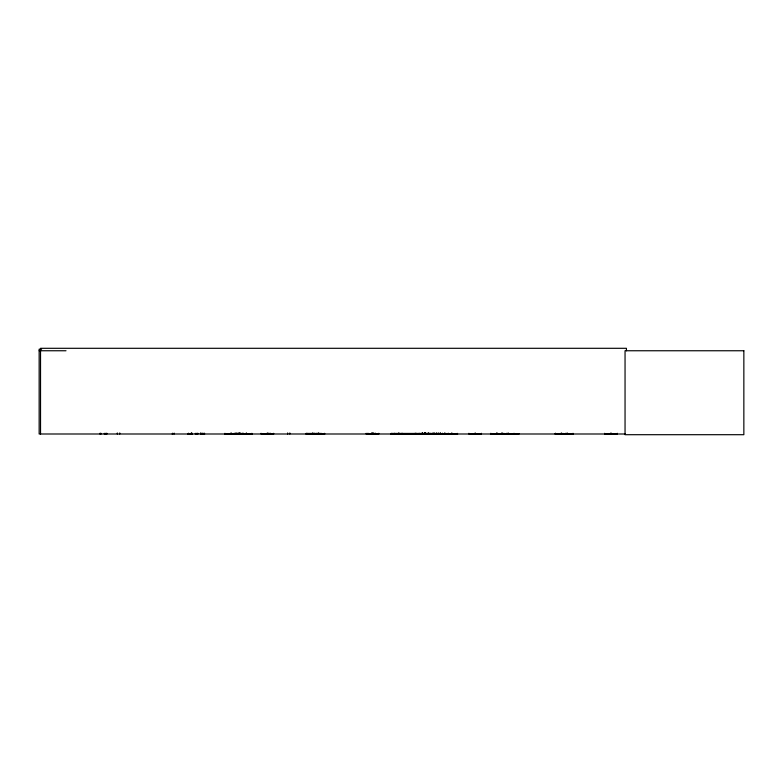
<?xml version="1.0" encoding="UTF-8"?>
<svg xmlns="http://www.w3.org/2000/svg" width="783" height="783" viewBox="0 0 783 783"><rect width="100%" height="100%" fill="white"/><g stroke="black" fill="none" stroke-linecap="round" stroke-linejoin="round"><path stroke-width="1.17" d="M481.398 433.968L481.486 433.302M442.326 433.89L442.326 433.361M428.056 433.89L427.978 433.302M394.632 433.821L394.74 433.665M224.564 433.997L252.322 433.909M235.507 433.89L235.575 433.302M490.471 433.997L514.421 433.929M306.819 433.89L306.887 433.302M316.968 433.89L317.037 433.302M555.039 433.909L573.42 433.929M422.634 433.665L422.311 433.302M422.663 433.89L422.732 433.302M436.2 433.909L436.229 433.126M447.935 433.909L447.993 433.361L448.062 433.997M510.428 433.616L499.27 433.753M191.395 433.997L191.492 433.126M172.113 433.968L172.563 433.909M172.622 433.89L172.651 433.361M415.881 433.909L415.9 433.361M447.993 433.821L390.746 433.948L391.099 433.439L428.741 433.449M391.099 433.439L391.461 433.929L390.815 433.997M395.953 433.968L395.66 433.694M401.875 433.968L401.904 433.302L401.19 433.948L401.787 433.968M418.357 433.968L418.592 433.665M419.512 433.694L419.805 433.968M422.086 433.968L421.753 433.439L421.401 433.948L422.057 433.302M555.313 433.909L555.362 433.361M491.215 433.821L507.599 433.586M233.951 433.909L234.019 433.361L234.078 433.997M243.073 433.909L243.131 433.361M391.696 433.997L391.97 433.439L392.263 433.988M397.862 433.694L397.666 433.968M415.548 433.997L415.822 433.439L416.116 433.988M425.355 433.694L425.11 433.126M436.532 433.909L436.601 433.361M367.853 433.909L367.932 433.361M375.321 433.909L375.39 433.361M187.773 433.909L191.894 433.909L191.894 433.302M188.214 433.909L188.302 433.361M510.32 433.88L499.27 433.88M518.972 433.586L490.559 433.997L519.041 433.762L502.647 433.86M491.44 433.997L519.041 433.704L518.17 433.762M41.597 349.179L39.15 349.179L39.15 433.997L625.206 433.997M39.15 350.755L66.007 350.755M305.957 433.449L321.627 433.449M305.928 433.655L321.666 433.655M391.06 433.694L428.771 433.674M305.938 433.948L324.876 433.909M448.493 433.997L448.493 433.302L448.561 433.821L457.683 433.968M481.486 433.968L468.811 433.968L468.89 433.302M204.715 433.909L200.595 433.909M204.275 433.909L204.187 433.361M201.094 433.997L200.986 433.126M430.033 433.909L430.004 433.302M422.145 433.89L422.154 433.126M399.027 433.968L398.772 433.439L398.43 433.948L399.027 433.968L398.978 433.126M457.301 433.909L457.243 433.361L457.174 433.997M437.217 433.909L437.159 433.361L437.09 433.997M243.2 433.909L243.19 433.302M440.486 433.89L440.575 433.126M562.977 433.909L562.928 433.361L562.869 433.997M242.661 433.909L242.759 433.302M231.748 433.89L231.69 433.302M422.566 433.909L422.575 433.126M444.95 433.997L444.881 433.126M432.598 433.929L432.647 433.302M626.429 350.755L626.429 348.298L40.53 348.298L40.53 433.997M617.268 433.302L617.268 433.997L604.672 433.968L604.672 433.302M611.19 433.126L611.19 433.997M610.75 433.126L610.75 433.997M573.019 433.302L573.019 433.997M567.293 433.126L567.293 433.997M566.941 433.126L566.941 433.997M565.571 433.302L565.571 433.997M561.499 433.126L561.499 433.997M561.147 433.126L561.147 433.997M555.421 433.302L555.421 433.997M514.02 433.302L514.02 433.997M508.294 433.126L508.265 433.997M507.942 433.126L507.942 433.997M506.562 433.302L506.562 433.997M503.87 433.302L503.87 433.997M502.5 433.126L502.412 433.997M502.04 433.126L502.148 433.997M497.704 433.302L497.704 433.997M497.078 433.126L497.078 433.997M496.706 433.126L496.706 433.997M496.422 433.302L496.422 433.997M490.843 433.302L490.843 433.997M475.398 433.126L475.34 433.997M451.977 433.126L451.977 433.997M451.674 433.126L451.674 433.997M445.781 433.302L445.781 433.997M444.578 433.126L444.578 433.997M442.346 433.302L442.346 433.997M440.418 433.302L440.418 433.997M440.271 433.126L440.271 433.997M439.371 433.302L439.371 433.997M438.578 433.126L438.578 433.997M438.157 433.126L438.157 433.997M436.66 433.126L436.66 433.997M434.771 433.126L434.771 433.997M434.428 433.126L434.428 433.997M433.479 433.126L433.479 433.997M433.175 433.126L433.175 433.997M432.47 433.302L432.47 433.997M431.345 433.302L431.345 433.997M430.503 433.302L430.503 433.997M429.544 433.302L429.515 433.997M428.722 433.126L428.722 433.997M428.379 433.126L428.379 433.997M428.086 433.302L428.086 433.997M425.482 433.126L425.482 433.997M425.238 433.126L425.238 433.997M424.787 433.126L424.787 433.997M424.689 433.126L424.689 433.997M424.533 433.126L424.533 433.997M419.179 433.302L419.179 433.997M415.92 433.302L415.92 433.997M398.723 433.126L398.723 433.997M394.661 433.302L394.661 433.997M378.786 433.302L378.796 433.997L366.19 433.968L366.199 433.302M375.458 433.302L375.458 433.997M373.775 432.95L373.775 433.997M372.982 433.126L372.982 433.997M372.718 433.126L372.708 433.997M372.277 433.126L372.268 433.997M371.592 432.95L371.592 433.997M368 433.302L368 433.997M324.495 433.302L324.495 433.997M318.769 433.126L318.769 433.997M318.417 433.126L318.417 433.997M314.345 433.302L314.345 433.997M312.965 433.126L312.965 433.997M312.613 433.126L312.613 433.997M289.827 432.95L289.827 433.997M287.645 432.95L287.645 433.997M273.678 433.302L273.688 433.997L261.082 433.968L261.082 433.302M270.145 433.302L270.145 433.997M270.066 433.302L270.066 433.997M268.706 433.126L268.706 433.997M267.61 433.126L267.59 433.997M267.169 433.126L267.16 433.997M251.881 433.302L251.881 433.997M246.508 433.126L246.508 433.997M246.195 433.126L246.195 433.997M241.164 433.302L241.164 433.997M240.596 433.302L240.596 433.997M240.234 433.302L240.234 433.997M240.156 433.302L240.156 433.997M239.755 433.126L239.755 433.997M239.647 433.302L239.647 433.997M239.441 433.126L239.441 433.997M238.795 433.126L238.795 433.997M238.58 433.302L238.58 433.997M238.189 433.302L238.189 433.997M237.846 433.302L237.905 433.997M237.445 433.302L237.445 433.997M236.437 433.126L236.437 433.997M236.065 433.126L236.065 433.997M235.429 433.302L235.429 433.997M234.489 433.302L234.489 433.997M231.191 433.126L231.191 433.997M230.819 433.126L230.819 433.997M224.936 433.302L224.936 433.997M204.079 433.126L204.109 433.997M202.728 433.302L202.728 433.997M202.64 433.302L202.64 433.997M200.859 433.126L200.859 433.997M200.428 433.302L200.428 433.997M197.913 433.302L197.913 433.997M197.355 433.302L197.355 433.997M196.406 433.302L196.406 433.997M195.329 433.302L195.329 433.997M192.06 433.302L192.06 433.997M191.629 433.126L191.727 433.997M190.964 433.302L190.964 433.997M188.38 433.302L188.38 433.997M174.178 433.126L174.178 433.997M172.74 433.302L172.818 433.997M119.75 432.95L119.75 433.997M117.303 432.95L117.303 433.997M106.899 433.302L106.899 433.997M106.341 433.302L106.341 433.997M105.392 433.302L105.392 433.997M104.315 433.302L104.315 433.997M100.89 433.302L100.89 433.997M100.713 433.302L100.713 433.997M99.95 433.302L99.95 433.997M501.365 433.821L501.404 433.302L501.365 433.821M402.413 433.439C401.278 434.115 403.558 434.076 402.413 433.439M414.951 433.439C413.816 434.115 416.096 434.076 414.951 433.439M426.265 433.439C425.13 434.115 427.41 434.076 426.265 433.439M743.85 350.755L625.049 350.755L625.049 434.702L743.85 434.702L743.85 350.755M242.417 433.909L242.368 433.361L242.319 433.997M474.958 433.997L474.958 433.126L474.899 433.997"/></g></svg>
